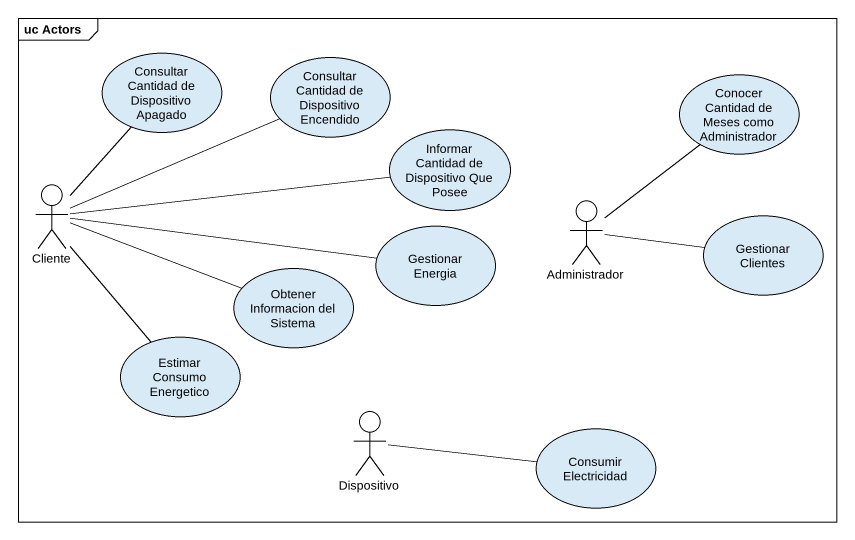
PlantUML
@startuml
mainframe uc Actors
usecase "Consultar Cantidad de Dispositivo Apagado" as Consultar_Cantidad_de
usecase "Consultar Cantidad de Dispositivo Encendido" as Consultar_Cantidad_de_2
usecase "Conocer Cantidad de Meses como Administrador" as Conocer_Cantidad_de_Meses
usecase "Informar Cantidad de Dispositivo Que Posee" as Informar_Cantidad_de
actor Cliente
actor Administrador
usecase "Gestionar Energia" as Gestionar_Energia
usecase "Gestionar Clientes" as Gestionar_Clientes
usecase "Obtener Informacion del Sistema" as Obtener_Informacion_del
usecase "Estimar Consumo Energetico" as Estimar_Consumo_Energetico
actor Dispositivo
usecase "Consumir Electricidad" as Consumir_Electricidad
Cliente -up- Consultar_Cantidad_de
Cliente -right- Consultar_Cantidad_de_2
Cliente -right- Informar_Cantidad_de
Cliente -right- Gestionar_Energia
Cliente -right- Obtener_Informacion_del
Cliente -- Estimar_Consumo_Energetico
Administrador -up- Conocer_Cantidad_de_Meses
Administrador -right- Gestionar_Clientes
Dispositivo -right- Consumir_Electricidad
@enduml
